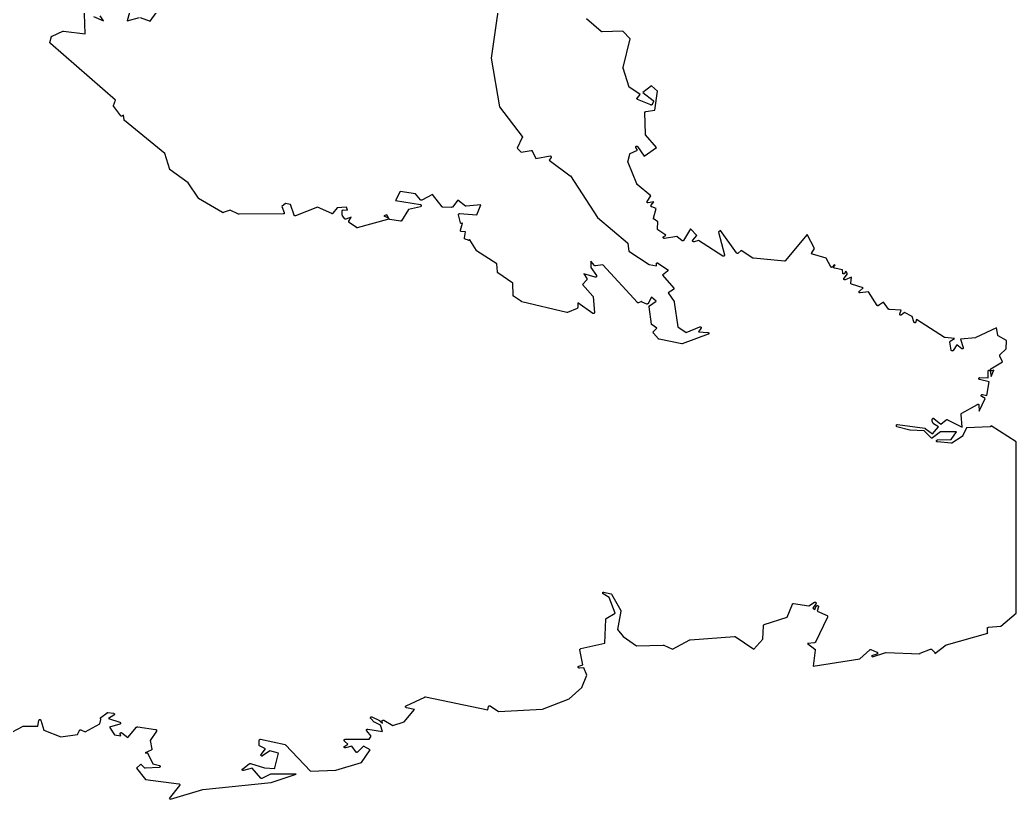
# Model space of a CAD drawing. Header units: metres. Extents: x 12 to 388, y 12 to 220.
# Drawn here: x 339.68 to 387.95, y 30.72 to 68.47 of the extents above; entities that cross this region are included whole.
import ezdxf

# ---------------------------------------------------------------- set-up
doc = ezdxf.new("R2010")
doc.units = ezdxf.units.M

msp = doc.modelspace()

# ---------------------------------------------------------------- linework, layer by layer
for points in [[(363.1, 70.69), (362.52, 66.62), (362.92, 64.26), (364.02, 62.82), (364.02, 62.81), (364.03, 62.81), (364.03, 62.8), (364.03, 62.79), (364.03, 62.78), (364.03, 62.77), (364.02, 62.77), (363.78, 62.25), (363.97, 62.06), (364.46, 62.15), (364.47, 62.15), (364.48, 62.15), (364.49, 62.15), (364.49, 62.14), (364.5, 62.14), (364.5, 62.13), (364.51, 62.13), (364.51, 62.12), (364.68, 61.75), (365.37, 61.88), (365.38, 61.88), (365.39, 61.88), (365.39, 61.87), (365.4, 61.87), (365.41, 61.86), (365.42, 61.86), (365.42, 61.85), (365.42, 61.84), (365.42, 61.83), (365.43, 61.83), (365.43, 61.82), (365.42, 61.81), (365.42, 61.8), (365.33, 61.68), (366.34, 60.92), (366.35, 60.92), (366.35, 60.91), (366.36, 60.91), (367.67, 58.9), (369.12, 57.67), (369.13, 57.67), (369.13, 57.66), (369.14, 57.66), (369.14, 57.65), (369.14, 57.64), (369.18, 57.26), (370.18, 56.62), (370.53, 56.55), (370.52, 56.65), (370.52, 56.66), (370.53, 56.66), (370.53, 56.67), (370.53, 56.68), (370.54, 56.68), (370.54, 56.69), (370.55, 56.69), (370.55, 56.7), (370.56, 56.7), (370.57, 56.7), (370.58, 56.7), (370.59, 56.7), (370.59, 56.69), (370.6, 56.69), (371.06, 56.38), (371.07, 56.37), (371.07, 56.36), (371.08, 56.36), (371.08, 56.35), (371.08, 56.34), (371.08, 56.33), (371.08, 56.32), (371.07, 56.32), (371.07, 56.31), (371.06, 56.31), (371.06, 56.3), (370.82, 56.11), (371.36, 55.48), (371.36, 55.47), (371.37, 55.46), (371.37, 55.45), (371.37, 55.44), (371.37, 55.43), (371.36, 55.43), (371.36, 55.42), (371.35, 55.41), (371.1, 55.25), (371.38, 54.83), (371.38, 54.82), (371.38, 54.81), (371.39, 54.8), (371.56, 53.6), (371.96, 53.33), (372.62, 53.6), (372.63, 53.6), (372.64, 53.6), (372.65, 53.6), (372.66, 53.6), (372.67, 53.6), (372.67, 53.59), (372.68, 53.59), (372.68, 53.58), (372.69, 53.58), (372.69, 53.57), (372.69, 53.56), (372.69, 53.55), (372.69, 53.54), (372.69, 53.53), (372.68, 53.52), (372.56, 53.35), (373.01, 53.33), (373.02, 53.33), (373.03, 53.33), (373.04, 53.33), (373.04, 53.32), (373.05, 53.32), (373.05, 53.31), (373.06, 53.31), (373.06, 53.3), (373.06, 53.29), (373.06, 53.28), (373.06, 53.27), (373.06, 53.26), (373.05, 53.25), (373.04, 53.24), (373.03, 53.24), (371.77, 52.78), (371.76, 52.78), (371.75, 52.78), (370.65, 53), (370.65, 53.01), (370.64, 53.01), (370.63, 53.01), (370.63, 53.02), (370.62, 53.02), (370.38, 53.3), (370.38, 53.31), (370.37, 53.32), (370.37, 53.33), (370.37, 53.34), (370.37, 53.35), (370.37, 53.36), (370.38, 53.36), (370.38, 53.37), (370.55, 53.53), (370.31, 53.7), (370.3, 53.7), (370.3, 53.71), (370.3, 53.72), (370.29, 53.72), (370.29, 53.73), (370.17, 54.57), (370.17, 54.58), (370.17, 54.59), (370.18, 54.6), (370.18, 54.61), (370.19, 54.61), (370.51, 54.85), (370.28, 55.04), (370.12, 54.73), (370.12, 54.72), (370.11, 54.72), (370.11, 54.71), (370.1, 54.71), (370.1, 54.7), (370.09, 54.7), (370.08, 54.7), (370.07, 54.7), (370.06, 54.7), (369.83, 54.8), (369.82, 54.8), (369.82, 54.81), (369.81, 54.81), (369.81, 54.82), (369.8, 54.83), (369.66, 54.77), (369.65, 54.76), (369.64, 54.76), (369.63, 54.76), (369.62, 54.76), (369.62, 54.77), (369.61, 54.77), (369.6, 54.78), (367.92, 56.6), (367.57, 56.55), (367.56, 56.55), (367.55, 56.55), (367.54, 56.55), (367.53, 56.56), (367.52, 56.57), (367.35, 56.78), (367.34, 56.47), (367.62, 56.08), (367.62, 56.07), (367.62, 56.06), (367.62, 56.05), (367.62, 56.04), (367.62, 56.03), (367.62, 56.02), (367.61, 56.02), (367.61, 56.01), (367.6, 56.01), (367.6, 56), (367.59, 56), (367.58, 56), (367.57, 56), (367.56, 56), (367.01, 56.16), (367.15, 55.94), (367.16, 55.93), (367.16, 55.92), (367.16, 55.91), (367.16, 55.9), (367.16, 55.89), (367.15, 55.89), (367.15, 55.88), (366.94, 55.65), (367.45, 55.08), (367.45, 55.07), (367.46, 55.07), (367.46, 55.06), (367.46, 55.05), (367.52, 54.29), (367.52, 54.28), (367.52, 54.27), (367.51, 54.26), (367.51, 54.25), (367.5, 54.25), (367.49, 54.25), (367.49, 54.24), (367.48, 54.24), (367.47, 54.24), (367.46, 54.24), (367.45, 54.24), (367.45, 54.25), (367.44, 54.25), (366.72, 54.76), (366.71, 54.54), (366.71, 54.53), (366.7, 54.52), (366.7, 54.51), (366.69, 54.5), (366.68, 54.5), (366.68, 54.49), (366.21, 54.3), (366.2, 54.3), (366.19, 54.29), (366.18, 54.29), (366.18, 54.3), (364, 54.81), (363.99, 54.81), (363.99, 54.82), (363.98, 54.82), (363.6, 55.08), (363.6, 55.09), (363.59, 55.09), (363.59, 55.1), (363.59, 55.11), (363.58, 55.11), (363.58, 55.12), (363.57, 55.71), (362.84, 56.22), (362.84, 56.23), (362.83, 56.23), (362.83, 56.24), (362.83, 56.25), (362.82, 56.26), (362.8, 56.65), (361.81, 57.28), (361.81, 57.29), (361.8, 57.29), (361.8, 57.3), (361.48, 57.82), (361.47, 57.81), (361.46, 57.8), (361.45, 57.8), (361.45, 57.79), (361.44, 57.79), (361.43, 57.79), (361.42, 57.79), (361.42, 57.8), (361.25, 57.85), (361.25, 57.86), (361.24, 57.86), (361.23, 57.87), (361.23, 57.88), (361.22, 57.88), (361.22, 57.89), (361.22, 57.9), (361.22, 57.91), (361.28, 58.2), (361.07, 58.22), (361.06, 58.22), (361.05, 58.22), (361.04, 58.23), (361.03, 58.24), (361.03, 58.25), (361.03, 58.26), (361.03, 58.27), (361.03, 58.28), (361.13, 58.63), (361.11, 58.62), (361.1, 58.61), (361.09, 58.61), (361.09, 58.6), (361.08, 58.6), (361.07, 58.6), (361.06, 58.6), (361.06, 58.61), (361.05, 58.61), (361.04, 58.61), (361.04, 58.62), (361.03, 58.62), (361.03, 58.63), (361.03, 58.64), (360.94, 59.03), (360.94, 59.04), (360.94, 59.05), (360.94, 59.06), (360.95, 59.07), (360.95, 59.08), (360.96, 59.08), (360.97, 59.09), (360.98, 59.09), (360.99, 59.09), (361.82, 59.02), (362.01, 59.51), (361.31, 59.44), (361.3, 59.44), (361.29, 59.44), (361.29, 59.45), (361.28, 59.45), (361.27, 59.45), (360.9, 59.73), (360.64, 59.4), (360.63, 59.4), (360.63, 59.39), (360.62, 59.39), (360.61, 59.39), (360.61, 59.38), (360.6, 59.38), (360.18, 59.39), (360.17, 59.4), (360.16, 59.4), (360.15, 59.41), (359.68, 60.01), (359.16, 59.74), (359.15, 59.74), (359.15, 59.73), (359.14, 59.73), (359.13, 59.73), (359.12, 59.73), (359.12, 59.74), (359.11, 59.74), (359.1, 59.74), (359.1, 59.75), (358.85, 60.04), (358.11, 60.15), (357.89, 59.72), (359.09, 59.52), (359.1, 59.52), (359.11, 59.51), (359.12, 59.51), (359.12, 59.5), (359.13, 59.49), (359.13, 59.48), (359.13, 59.47), (359.13, 59.46), (359.13, 59.45), (359.12, 59.45), (359.12, 59.44), (359.11, 59.43), (359.1, 59.43), (359.1, 59.42), (359.09, 59.42), (358.51, 59.28), (358.17, 58.74), (358.16, 58.73), (358.15, 58.72), (358.14, 58.72), (358.13, 58.72), (358.12, 58.72), (357.61, 58.8), (357.6, 58.8), (357.59, 58.8), (357.59, 58.81), (357.58, 58.81), (357.58, 58.82), (357.57, 58.82), (357.46, 59.03), (357.32, 58.98), (357.5, 58.89), (357.51, 58.88), (357.52, 58.87), (357.52, 58.86), (357.52, 58.85), (357.53, 58.85), (357.53, 58.84), (357.52, 58.84), (357.52, 58.83), (357.52, 58.82), (357.51, 58.81), (357.51, 58.8), (357.5, 58.8), (357.49, 58.8), (356.03, 58.4), (356.02, 58.4), (356.01, 58.4), (356, 58.4), (355.99, 58.4), (355.99, 58.41), (355.64, 58.65), (355.63, 58.65), (355.63, 58.66), (355.62, 58.67), (355.62, 58.68), (355.61, 58.69), (355.62, 58.7), (355.62, 58.71), (355.62, 58.72), (355.73, 58.92), (355.48, 58.82), (355.48, 58.81), (355.47, 58.81), (355.46, 58.81), (355.45, 58.81), (355.44, 58.82), (355.43, 58.82), (355.43, 58.83), (355.42, 58.83), (355.31, 58.98), (355.31, 58.99), (355.31, 59), (355.3, 59.01), (355.3, 59.2), (355.3, 59.21), (355.3, 59.22), (355.3, 59.23), (355.31, 59.24), (355.32, 59.25), (355.33, 59.25), (355.33, 59.26), (355.34, 59.26), (355.35, 59.26), (355.55, 59.25), (355.51, 59.4), (355.06, 59.36), (354.85, 59.1), (354.84, 59.1), (354.84, 59.09), (354.83, 59.09), (354.83, 59.08), (354.82, 59.08), (354.81, 59.08), (354.8, 59.08), (354.79, 59.08), (354.79, 59.09), (354.1, 59.4), (353.03, 58.98), (353.02, 58.98), (353.01, 58.98), (353, 58.98), (352.99, 58.98), (352.99, 58.99), (352.98, 58.99), (352.98, 59), (352.97, 59), (352.97, 59.01), (352.79, 59.52), (352.55, 59.58), (352.37, 59.43), (352.49, 59.14), (352.49, 59.13), (352.49, 59.12), (352.49, 59.11), (352.49, 59.1), (352.49, 59.09), (352.48, 59.08), (352.47, 59.08), (352.47, 59.07), (352.46, 59.07), (352.45, 59.07), (352.44, 59.07), (350.3, 59.06), (350.29, 59.06), (350.28, 59.06), (349.87, 59.25), (349.54, 59.14), (349.54, 59.13), (349.53, 59.13), (349.52, 59.13), (349.51, 59.14), (349.5, 59.14), (348.34, 59.81), (348.34, 59.82), (348.33, 59.82), (348.33, 59.83), (347.84, 60.57), (346.97, 61.2), (346.96, 61.2), (346.96, 61.21), (346.95, 61.21), (346.95, 61.22), (346.95, 61.23), (346.7, 61.99), (344.75, 63.59), (344.75, 63.6), (344.74, 63.6), (344.74, 63.61), (344.74, 63.62), (344.73, 63.63), (344.7, 63.86), (344.64, 63.81), (344.63, 63.81), (344.63, 63.8), (344.62, 63.8), (344.61, 63.8), (344.6, 63.8), (344.59, 63.8), (344.58, 63.81), (344.57, 63.81), (344.57, 63.82), (344.23, 64.28), (344.22, 64.28), (344.22, 64.29), (344.22, 64.3), (344.22, 64.31), (344.22, 64.32), (344.31, 64.58), (341.16, 67.33), (341.15, 67.34), (341.15, 67.35), (341.14, 67.36), (341.14, 67.37), (341.14, 67.38), (341.21, 67.66), (341.21, 67.67), (341.22, 67.68), (341.23, 67.69), (341.24, 67.69), (341.76, 67.92), (341.77, 67.92), (341.78, 67.92), (341.79, 67.92), (342.85, 67.8), (342.79, 69.25)], [(345.51, 68.58), (345.99, 68.41), (346.79, 69.52)], [(343.25, 68.63), (343.73, 68.42), (343.57, 68.66)], [(344.99, 68.83), (344.88, 68.42), (345.48, 68.58)], [(339.05, 33.84), (339.84, 34.26), (339.85, 34.26), (339.86, 34.26), (340.55, 34.25), (340.6, 34.53), (340.61, 34.54), (340.61, 34.55), (340.62, 34.56), (340.63, 34.57), (340.64, 34.57), (340.65, 34.58), (340.66, 34.58), (340.66, 34.57), (340.67, 34.57), (340.68, 34.57), (340.69, 34.56), (340.7, 34.55), (340.7, 34.54), (340.84, 34.06), (341.66, 33.74), (342.47, 33.85), (342.57, 34.05), (342.57, 34.06), (342.58, 34.06), (342.58, 34.07), (342.59, 34.07), (342.59, 34.08), (342.6, 34.08), (342.61, 34.08), (342.62, 34.08), (342.63, 34.08), (342.64, 34.08), (342.85, 33.98), (343.56, 34.37), (343.6, 34.58), (343.6, 34.59), (343.6, 34.6), (343.59, 34.6), (343.59, 34.61), (343.59, 34.62), (343.59, 34.63), (343.59, 34.64), (343.59, 34.65), (343.6, 34.66), (343.61, 34.67), (343.91, 34.9), (343.92, 34.91), (343.93, 34.91), (343.94, 34.91), (344.22, 34.88), (344.23, 34.87), (344.24, 34.87), (344.25, 34.86), (344.25, 34.85), (344.26, 34.85), (344.26, 34.84), (344.26, 34.83), (344.26, 34.82), (344.26, 34.81), (344.25, 34.8), (344.25, 34.79), (344.24, 34.79), (343.98, 34.62), (344.53, 34.45), (344.53, 34.44), (344.54, 34.44), (344.55, 34.43), (344.56, 34.42), (344.56, 34.41), (344.56, 34.4), (344.56, 34.39), (344.56, 34.38), (344.56, 34.37), (344.55, 34.37), (344.55, 34.36), (344.54, 34.36), (344.54, 34.35), (344.53, 34.35), (344.03, 34.21), (344.27, 33.83), (344.58, 33.78), (344.54, 33.87), (344.54, 33.88), (344.54, 33.89), (344.54, 33.9), (344.55, 33.91), (344.55, 33.92), (344.56, 33.92), (344.56, 33.93), (344.57, 33.93), (344.58, 33.94), (344.59, 33.94), (344.6, 33.94), (344.61, 33.93), (344.62, 33.93), (344.92, 33.71), (345.34, 34.21), (345.35, 34.21), (345.35, 34.22), (345.36, 34.22), (345.37, 34.22), (345.38, 34.22), (345.39, 34.22), (346.26, 34.09), (346.27, 34.09), (346.28, 34.09), (346.28, 34.08), (346.29, 34.08), (346.29, 34.07), (346.3, 34.07), (346.3, 34.06), (346.31, 34.05), (346.31, 34.04), (346.31, 34.03), (346.3, 34.03), (346.3, 34.02), (346.3, 34.01), (346, 33.56), (346.07, 33.14), (346.07, 33.13), (346.07, 33.12), (346.07, 33.11), (346.06, 33.1), (346.05, 33.09), (346.04, 33.09), (345.76, 32.96), (345.84, 32.96), (345.85, 32.96), (345.86, 32.96), (345.87, 32.95), (345.88, 32.94), (345.89, 32.93), (346.13, 32.43), (346.44, 32.35), (346.45, 32.34), (346.46, 32.34), (346.47, 32.33), (346.47, 32.32), (346.48, 32.32), (346.48, 32.31), (346.48, 32.3), (346.48, 32.29), (346.48, 32.28), (346.47, 32.28), (346.47, 32.27), (346.46, 32.26), (346.45, 32.26), (346.45, 32.25), (346.44, 32.25), (346.43, 32.25), (345.77, 32.21), (345.76, 32.21), (345.75, 32.21), (345.74, 32.21), (345.73, 32.21), (345.73, 32.22), (345.54, 32.41), (345.34, 32.21), (345.77, 31.67), (347.39, 31.46), (347.4, 31.46), (347.41, 31.45), (347.42, 31.45), (347.42, 31.44), (347.43, 31.43), (347.43, 31.42), (347.43, 31.41), (347.43, 31.4), (347.43, 31.39), (347.42, 31.38), (346.91, 30.75), (346.98, 30.72), (348.54, 31.18), (348.54, 31.19), (348.55, 31.19), (351.86, 31.53), (353.07, 31.92), (351.82, 31.93), (351.41, 31.72), (351.4, 31.72), (351.39, 31.72), (351.38, 31.72), (351.37, 31.72), (351.36, 31.72), (351.35, 31.73), (350.93, 32.22), (350.52, 32.1), (350.51, 32.1), (350.5, 32.1), (350.49, 32.1), (350.48, 32.11), (350.47, 32.11), (350.47, 32.12), (350.46, 32.13), (350.46, 32.14), (350.46, 32.15), (350.46, 32.16), (350.46, 32.17), (350.47, 32.17), (350.47, 32.18), (350.48, 32.18), (350.48, 32.19), (350.8, 32.43), (350.81, 32.43), (350.81, 32.44), (350.82, 32.44), (350.83, 32.44), (350.84, 32.44), (350.85, 32.44), (351.53, 32.23), (352.04, 32.2), (352.04, 32.21), (352.04, 32.22), (352.04, 32.23), (352.04, 32.24), (352.22, 32.94), (351.8, 33.05), (351.44, 32.81), (351.43, 32.8), (351.42, 32.8), (351.41, 32.8), (351.4, 32.8), (351.39, 32.81), (351.38, 32.81), (351.38, 32.82), (351.37, 32.82), (351.37, 32.83), (351.37, 32.84), (351.36, 32.84), (351.36, 32.85), (351.36, 32.86), (351.37, 32.86), (351.37, 32.87), (351.37, 32.88), (351.59, 33.16), (351.3, 33.3), (351.29, 33.3), (351.29, 33.31), (351.28, 33.32), (351.28, 33.33), (351.28, 33.34), (351.28, 33.57), (351.28, 33.58), (351.29, 33.58), (351.29, 33.59), (351.29, 33.6), (351.3, 33.6), (351.3, 33.61), (351.31, 33.61), (351.32, 33.62), (351.33, 33.62), (351.34, 33.62), (352.54, 33.36), (352.54, 33.35), (352.55, 33.35), (352.56, 33.35), (352.56, 33.34), (353.76, 32.07), (354.99, 32.12), (356.23, 32.5), (356.65, 33.1), (356.33, 33.28), (356.04, 33), (356.04, 32.99), (356.03, 32.99), (356.03, 32.98), (356.02, 32.98), (356.01, 32.98), (356, 32.98), (355.99, 32.98), (355.99, 32.99), (355.98, 32.99), (355.97, 32.99), (355.97, 33), (355.76, 33.28), (355.46, 33.2), (355.45, 33.2), (355.44, 33.2), (355.43, 33.2), (355.42, 33.2), (355.42, 33.21), (355.41, 33.21), (355.41, 33.22), (355.4, 33.22), (355.4, 33.23), (355.4, 33.24), (355.4, 33.25), (355.4, 33.26), (355.4, 33.27), (355.41, 33.27), (355.41, 33.28), (355.42, 33.28), (355.42, 33.29), (355.58, 33.38), (355.41, 33.53), (355.4, 33.54), (355.4, 33.55), (355.39, 33.55), (355.39, 33.56), (355.39, 33.57), (355.39, 33.58), (355.4, 33.59), (355.4, 33.6), (355.41, 33.6), (355.41, 33.61), (355.42, 33.61), (355.43, 33.62), (355.44, 33.62), (356.6, 33.63), (356.71, 33.76), (356.49, 34.03), (356.49, 34.04), (356.48, 34.04), (356.48, 34.05), (356.48, 34.06), (356.48, 34.07), (356.48, 34.08), (356.48, 34.09), (356.49, 34.09), (356.49, 34.1), (356.5, 34.1), (356.5, 34.11), (356.51, 34.11), (356.52, 34.11), (356.53, 34.11), (356.54, 34.11), (357.26, 34), (357.16, 34.3), (356.86, 34.44), (356.86, 34.45), (356.85, 34.45), (356.68, 34.62), (356.67, 34.62), (356.67, 34.63), (356.67, 34.64), (356.67, 34.65), (356.67, 34.66), (356.67, 34.67), (356.67, 34.68), (356.68, 34.68), (356.68, 34.69), (356.69, 34.69), (356.69, 34.7), (356.7, 34.7), (356.71, 34.7), (356.72, 34.7), (356.73, 34.7), (356.74, 34.7), (357.11, 34.52), (357.12, 34.52), (357.13, 34.51), (357.26, 34.39), (357.24, 34.48), (357.24, 34.49), (357.24, 34.5), (357.24, 34.51), (357.24, 34.52), (357.25, 34.52), (357.25, 34.53), (357.26, 34.53), (357.26, 34.54), (357.27, 34.54), (357.28, 34.54), (357.29, 34.54), (357.3, 34.54), (357.31, 34.54), (357.75, 34.28), (358.3, 34.46), (358.81, 35.06), (358.41, 35.14), (358.4, 35.15), (358.39, 35.15), (358.39, 35.16), (358.38, 35.16), (358.38, 35.17), (358.37, 35.18), (358.37, 35.19), (358.37, 35.2), (358.38, 35.21), (358.38, 35.22), (358.39, 35.23), (358.4, 35.24), (359.3, 35.66), (359.31, 35.67), (359.32, 35.67), (359.33, 35.67), (362.35, 35.05), (362.39, 35.2), (362.4, 35.21), (362.4, 35.22), (362.41, 35.23), (362.42, 35.24), (362.43, 35.24), (362.44, 35.24), (362.45, 35.24), (362.46, 35.24), (362.47, 35.24), (362.47, 35.23), (362.88, 34.96), (365, 35.08), (366.29, 35.57), (366.91, 36.13), (367.16, 36.72), (367.01, 37.08), (366.79, 37.07), (366.78, 37.07), (366.77, 37.07), (366.76, 37.07), (366.76, 37.08), (366.75, 37.08), (366.75, 37.09), (366.74, 37.09), (366.74, 37.1), (366.74, 37.11), (366.74, 37.12), (366.74, 37.13), (366.74, 37.14), (366.75, 37.15), (366.75, 37.16), (366.76, 37.16), (366.77, 37.16), (366.96, 37.23), (366.82, 37.95), (366.82, 37.96), (366.82, 37.97), (366.82, 37.98), (366.83, 37.98), (366.83, 37.99), (366.84, 38), (366.85, 38), (366.86, 38.01), (368.03, 38.27), (368.07, 39.43), (368.07, 39.44), (368.07, 39.45), (368.08, 39.45), (368.08, 39.46), (368.09, 39.46), (368.09, 39.47), (368.53, 39.72), (368.23, 40.49), (367.94, 40.66), (367.93, 40.67), (367.92, 40.68), (367.92, 40.69), (367.92, 40.7), (367.92, 40.71), (367.92, 40.72), (367.93, 40.72), (367.93, 40.73), (367.93, 40.74), (367.94, 40.74), (367.95, 40.74), (367.95, 40.75), (367.96, 40.75), (367.97, 40.75), (367.98, 40.75), (368.31, 40.67), (368.32, 40.67), (368.33, 40.66), (368.34, 40.65), (368.8, 39.86), (368.8, 39.85), (368.8, 39.84), (368.81, 39.83), (368.8, 39.83), (368.8, 39.82), (368.64, 38.94), (368.92, 38.59), (369.56, 38.14), (370.85, 38.18), (370.86, 38.18), (370.87, 38.18), (370.88, 38.18), (371.31, 37.99), (372.14, 38.44), (372.15, 38.44), (372.16, 38.44), (374.31, 38.6), (374.32, 38.6), (374.33, 38.6), (374.34, 38.6), (375.25, 37.99), (375.68, 38.47), (375.72, 39.12), (375.72, 39.13), (375.72, 39.14), (375.73, 39.15), (375.73, 39.16), (375.74, 39.16), (375.75, 39.16), (375.75, 39.17), (376.86, 39.53), (377.12, 40.17), (377.12, 40.18), (377.13, 40.18), (377.13, 40.19), (377.14, 40.19), (377.14, 40.2), (377.15, 40.2), (377.16, 40.2), (377.17, 40.2), (377.91, 40.09), (378.18, 40.26), (378.19, 40.26), (378.2, 40.26), (378.21, 40.26), (378.22, 40.26), (378.23, 40.26), (378.24, 40.25), (378.25, 40.25), (378.25, 40.24), (378.25, 40.23), (378.26, 40.23), (378.26, 40.22), (378.26, 40.21), (378.26, 40.2), (378.25, 40.19), (378.25, 40.18), (378.1, 39.97), (378.2, 39.91), (378.27, 40.07), (378.27, 40.08), (378.28, 40.08), (378.28, 40.09), (378.29, 40.09), (378.29, 40.1), (378.3, 40.1), (378.31, 40.1), (378.32, 40.1), (378.33, 40.1), (378.34, 40.1), (378.34, 40.09), (378.35, 40.09), (378.35, 40.08), (378.36, 40.08), (378.36, 40.07), (378.36, 40.06), (378.37, 40.06), (378.37, 40.05), (378.37, 40.04), (378.32, 39.82), (378.79, 39.61), (378.79, 39.6), (378.8, 39.6), (378.8, 39.59), (378.81, 39.59), (378.81, 39.58), (378.81, 39.57), (378.82, 39.57), (378.82, 39.56), (378.82, 39.55), (378.81, 39.54), (378.23, 38.32), (378.23, 38.31), (378.22, 38.31), (378.22, 38.3), (378.21, 38.3), (378.2, 38.3), (378.19, 38.29), (377.85, 38.26), (378.2, 37.99), (378.21, 37.99), (378.21, 37.98), (378.22, 37.98), (378.22, 37.97), (378.22, 37.96), (378.22, 37.95), (378.22, 37.94), (378.12, 37.16), (380.38, 37.51), (380.86, 37.95), (380.87, 37.95), (380.88, 37.96), (380.89, 37.96), (380.9, 37.96), (380.91, 37.96), (381.21, 37.84), (381.22, 37.83), (381.23, 37.82), (381.24, 37.81), (381.24, 37.8), (381.24, 37.79), (381.24, 37.78), (381.24, 37.77), (381.23, 37.77), (381.23, 37.76), (381.22, 37.75), (381.21, 37.75), (381.2, 37.74), (380.95, 37.66), (381, 37.61), (381.64, 37.82), (381.65, 37.82), (381.66, 37.82), (383.28, 37.75), (383.28, 37.76), (383.29, 37.77), (383.29, 37.78), (383.3, 37.78), (383.3, 37.79), (383.31, 37.79), (383.8, 37.99), (383.81, 37.99), (383.82, 37.99), (383.83, 37.99), (383.84, 37.99), (383.84, 37.98), (383.85, 37.98), (384.01, 37.82), (384.01, 37.81), (384.02, 37.81), (384.02, 37.8), (384.02, 37.79), (384.02, 37.78), (384.56, 38.19), (384.56, 38.2), (384.57, 38.2), (384.58, 38.2), (386.58, 38.76), (386.57, 38.77), (386.56, 38.78), (386.56, 38.79), (386.56, 38.8), (386.56, 38.81), (386.56, 39), (386.57, 39), (386.57, 39.01), (386.57, 39.02), (386.57, 39.03), (386.58, 39.03), (386.58, 39.04), (386.59, 39.04), (386.6, 39.04), (386.61, 39.05), (387.21, 39.1), (387.95, 39.72), (387.95, 48.02), (386.74, 48.8), (386.74, 48.79), (386.74, 48.78), (386.73, 48.78), (386.72, 48.77), (386.71, 48.77), (386.71, 48.76), (386.7, 48.76), (385.55, 48.71), (385.36, 48.31), (385.36, 48.3), (385.36, 48.29), (385.35, 48.29), (385.34, 48.28), (384.83, 47.97), (384.82, 47.97), (384.82, 47.96), (384.81, 47.96), (384.8, 47.96), (384.14, 48.02), (384.13, 48.02), (384.12, 48.02), (384.12, 48.03), (384.11, 48.03), (384.1, 48.04), (384.1, 48.05), (384.09, 48.05), (384.09, 48.06), (384.09, 48.07), (384.09, 48.08), (384.1, 48.09), (384.1, 48.1), (384.11, 48.1), (384.11, 48.11), (384.12, 48.11), (384.13, 48.12), (384.14, 48.12), (384.8, 48.14), (385.07, 48.51), (384.29, 48.52), (383.9, 48.22), (383.89, 48.21), (383.88, 48.21), (383.87, 48.21), (383.86, 48.21), (383.85, 48.21), (383.84, 48.22), (383.83, 48.22), (383.5, 48.56), (382.82, 48.59), (382.81, 48.59), (382.18, 48.76), (382.17, 48.77), (382.16, 48.77), (382.16, 48.78), (382.15, 48.78), (382.15, 48.79), (382.15, 48.8), (382.14, 48.81), (382.15, 48.82), (382.15, 48.83), (382.15, 48.84), (382.16, 48.84), (382.16, 48.85), (382.17, 48.85), (382.17, 48.86), (382.18, 48.86), (382.19, 48.86), (382.2, 48.86), (383.53, 48.69), (383.54, 48.69), (383.55, 48.69), (383.55, 48.68), (383.9, 48.42), (384.19, 48.76), (383.95, 48.9), (383.94, 48.91), (383.93, 48.91), (383.93, 48.92), (383.9, 49), (383.89, 49.01), (383.89, 49.02), (383.89, 49.12), (383.89, 49.13), (383.9, 49.14), (383.9, 49.15), (383.91, 49.15), (383.91, 49.16), (383.92, 49.16), (383.93, 49.17), (383.94, 49.17), (383.95, 49.17), (383.96, 49.17), (383.96, 49.16), (383.97, 49.16), (384.3, 48.88), (384.57, 49.1), (384.58, 49.1), (384.58, 49.11), (384.59, 49.11), (384.6, 49.11), (384.61, 49.11), (384.62, 49.1), (385.33, 48.74), (385.29, 49.36), (385.29, 49.37), (385.29, 49.38), (385.3, 49.39), (385.3, 49.4), (385.31, 49.4), (385.31, 49.41), (385.32, 49.41), (386.08, 49.84), (386.08, 49.85), (386.09, 49.85), (386.1, 49.85), (386.11, 49.85), (386.12, 49.85), (386.13, 49.85), (386.13, 49.84), (386.14, 49.84), (386.14, 49.83), (386.15, 49.83), (386.15, 49.82), (386.15, 49.81), (386.15, 49.8), (386.16, 49.52), (386.46, 50.13), (386.29, 50.23), (386.28, 50.23), (386.27, 50.24), (386.27, 50.25), (386.26, 50.25), (386.26, 50.26), (386.26, 50.27), (386.26, 50.28), (386.26, 50.29), (386.27, 50.3), (386.28, 50.31), (386.29, 50.32), (386.3, 50.32), (386.31, 50.32), (386.32, 50.32), (386.54, 50.27), (386.65, 50.94), (386.18, 51.04), (386.17, 51.04), (386.17, 51.05), (386.16, 51.05), (386.16, 51.06), (386.15, 51.06), (386.15, 51.07), (386.14, 51.08), (386.14, 51.09), (386.14, 51.1), (386.14, 51.11), (386.15, 51.11), (386.15, 51.12), (386.16, 51.13), (386.17, 51.13), (386.17, 51.14), (386.18, 51.14), (386.19, 51.14), (386.6, 51.13), (386.59, 51.45), (386.59, 51.46), (386.59, 51.47), (386.6, 51.47), (386.6, 51.48), (386.61, 51.49), (386.62, 51.49), (386.63, 51.5), (386.64, 51.5), (386.65, 51.5), (386.66, 51.5), (386.66, 51.49), (386.67, 51.49), (386.68, 51.48), (386.69, 51.47), (386.69, 51.46), (386.74, 51.2), (386.87, 51.5), (386.77, 51.47), (386.76, 51.47), (386.75, 51.47), (386.74, 51.47), (386.73, 51.48), (386.72, 51.48), (386.72, 51.49), (386.71, 51.49), (386.71, 51.5), (386.71, 51.51), (386.71, 51.52), (386.71, 51.53), (386.71, 51.54), (386.72, 51.55), (386.72, 51.56), (386.73, 51.56), (387.29, 51.91), (387.16, 52.18), (387.16, 52.19), (387.16, 52.2), (387.16, 52.21), (387.16, 52.22), (387.16, 52.23), (387.17, 52.23), (387.17, 52.24), (387.47, 52.54), (387.49, 52.93), (387.09, 53.17), (387.08, 53.17), (387.07, 53.18), (387.07, 53.19), (387.06, 53.19), (387.06, 53.2), (387, 53.55), (386, 53.08), (385.99, 53.07), (385.98, 53.07), (385.25, 53), (385.39, 52.6), (385.39, 52.59), (385.39, 52.58), (385.39, 52.57), (385.39, 52.56), (385.38, 52.55), (385.37, 52.54), (385.36, 52.54), (385.36, 52.53), (385.35, 52.53), (385.34, 52.53), (385.33, 52.53), (385.33, 52.54), (385.32, 52.54), (385.08, 52.72), (384.9, 52.45), (384.9, 52.44), (384.89, 52.44), (384.89, 52.43), (384.88, 52.43), (384.87, 52.43), (384.86, 52.42), (384.85, 52.42), (384.85, 52.43), (384.84, 52.43), (384.83, 52.43), (384.83, 52.44), (384.82, 52.44), (384.82, 52.45), (384.81, 52.45), (384.81, 52.46), (384.81, 52.47), (384.74, 52.85), (384.74, 52.86), (384.74, 52.87), (384.74, 52.88), (384.75, 52.88), (384.75, 52.89), (384.75, 52.9), (384.76, 52.9), (384.76, 52.91), (384.97, 53.03), (384.51, 53.09), (384.5, 53.09), (384.49, 53.09), (383.13, 53.96), (383.1, 53.84), (383.09, 53.83), (383.09, 53.82), (383.08, 53.82), (383.08, 53.81), (383.07, 53.81), (383.06, 53.8), (383.05, 53.8), (383.04, 53.8), (383.03, 53.8), (383.03, 53.81), (383.02, 53.81), (383.01, 53.82), (383, 53.83), (383, 53.84), (382.92, 54.1), (382.54, 54.29), (382.39, 54.17), (382.38, 54.17), (382.38, 54.16), (382.37, 54.16), (382.36, 54.16), (382.35, 54.16), (382.34, 54.16), (382.34, 54.17), (382.33, 54.17), (382.32, 54.18), (382.32, 54.19), (382.31, 54.19), (382.31, 54.2), (382.31, 54.21), (382.31, 54.22), (382.31, 54.23), (382.38, 54.41), (381.81, 54.44), (381.8, 54.44), (381.79, 54.44), (381.79, 54.45), (381.78, 54.45), (381.77, 54.46), (381.52, 54.79), (381.29, 54.63), (381.28, 54.63), (381.28, 54.62), (381.27, 54.62), (381.26, 54.62), (381.25, 54.62), (381.24, 54.62), (381.23, 54.63), (381.22, 54.64), (380.8, 55.3), (380.4, 55.24), (380.39, 55.24), (380.38, 55.24), (380.37, 55.24), (380.36, 55.25), (380.35, 55.25), (380.35, 55.26), (380.35, 55.27), (380.34, 55.27), (380.34, 55.28), (380.34, 55.29), (380.34, 55.3), (380.35, 55.31), (380.35, 55.32), (380.36, 55.32), (380.54, 55.49), (379.98, 55.66), (379.97, 55.67), (379.96, 55.68), (379.95, 55.69), (379.95, 55.7), (379.95, 55.71), (379.95, 55.72), (379.98, 56.01), (379.67, 55.88), (379.67, 55.87), (379.66, 55.87), (379.65, 55.87), (379.64, 55.87), (379.64, 55.88), (379.63, 55.88), (379.62, 55.88), (379.62, 55.89), (379.61, 55.89), (379.61, 55.9), (379.61, 55.91), (379.6, 55.92), (379.6, 55.93), (379.61, 55.93), (379.61, 55.94), (379.61, 55.95), (379.62, 55.95), (379.79, 56.16), (379.7, 56.29), (379.64, 56.18), (379.64, 56.17), (379.63, 56.17), (379.63, 56.16), (379.62, 56.16), (379.61, 56.16), (379.6, 56.16), (379.59, 56.16), (379.58, 56.16), (379.57, 56.16), (379.57, 56.17), (379.56, 56.17), (379.56, 56.18), (379.55, 56.19), (379.55, 56.2), (379.54, 56.36), (379.15, 56.44), (379.14, 56.44), (379.13, 56.44), (379.13, 56.45), (379.12, 56.45), (379.12, 56.46), (379.11, 56.47), (379.11, 56.48), (379.11, 56.49), (379.11, 56.5), (379.11, 56.51), (379.12, 56.51), (379.12, 56.52), (379.18, 56.59), (379.13, 56.61), (379.13, 56.6), (379.05, 56.5), (379.05, 56.49), (379.04, 56.49), (379.03, 56.49), (379.03, 56.48), (379.02, 56.48), (379.01, 56.48), (379, 56.48), (379, 56.49), (378.99, 56.49), (378.98, 56.49), (378.98, 56.5), (378.97, 56.5), (378.97, 56.51), (378.75, 56.92), (378.08, 57.12), (378.07, 57.12), (378.06, 57.13), (378.05, 57.14), (378.05, 57.15), (378.05, 57.16), (378.04, 57.16), (378.04, 57.17), (378.05, 57.18), (378.05, 57.19), (378.19, 57.39), (377.82, 58.08), (376.77, 56.79), (376.76, 56.78), (376.75, 56.78), (376.74, 56.78), (376.73, 56.78), (375.22, 56.92), (375.21, 56.92), (375.2, 56.93), (374.63, 57.29), (374.48, 57.17), (374.47, 57.16), (374.46, 57.16), (374.45, 57.16), (374.44, 57.16), (374.43, 57.16), (374.42, 57.17), (374.41, 57.17), (374.41, 57.18), (373.63, 58.26), (373.54, 58.18), (373.82, 57.09), (373.82, 57.08), (373.82, 57.07), (373.82, 57.06), (373.81, 57.06), (373.81, 57.05), (373.81, 57.04), (373.8, 57.04), (373.8, 57.03), (373.79, 57.03), (373.78, 57.03), (373.78, 57.02), (373.77, 57.02), (373.76, 57.02), (373.75, 57.02), (373.75, 57.03), (373.74, 57.03), (372.57, 57.78), (372.35, 57.72), (372.34, 57.71), (372.33, 57.71), (372.32, 57.71), (372.32, 57.72), (372.31, 57.72), (372.3, 57.72), (372.3, 57.73), (372.29, 57.73), (372.29, 57.74), (372.28, 57.75), (372.28, 57.76), (372.28, 57.77), (372.28, 57.78), (372.29, 57.78), (372.29, 57.79), (372.29, 57.8), (372.49, 58.03), (372.18, 58.34), (371.84, 57.78), (371.83, 57.77), (371.82, 57.77), (371.82, 57.76), (371.81, 57.76), (371.8, 57.76), (371.79, 57.76), (371.78, 57.76), (371.78, 57.77), (371.77, 57.77), (371.52, 57.98), (371.51, 57.98), (370.91, 57.88), (370.9, 57.88), (370.89, 57.88), (370.88, 57.88), (370.88, 57.89), (370.87, 57.89), (370.86, 57.9), (370.86, 57.91), (370.85, 57.91), (370.85, 57.92), (370.85, 57.93), (370.85, 57.94), (370.85, 57.95), (370.86, 57.95), (370.86, 57.96), (370.86, 57.97), (370.87, 57.97), (370.88, 57.97), (370.98, 58.04), (370.59, 58.3), (370.59, 58.31), (370.58, 58.31), (370.58, 58.32), (370.58, 58.33), (370.57, 58.33), (370.57, 58.34), (370.57, 58.35), (370.6, 58.69), (370.41, 58.81), (370.4, 58.81), (370.39, 58.82), (370.39, 58.83), (370.39, 58.84), (370.38, 58.84), (370.38, 58.85), (370.38, 58.86), (370.51, 59.33), (370.3, 59.41), (370.29, 59.41), (370.29, 59.42), (370.28, 59.42), (370.27, 59.43), (370.27, 59.44), (370.27, 59.45), (370.26, 59.45), (370.26, 59.46), (370.27, 59.47), (370.27, 59.48), (370.27, 59.49), (370.4, 59.66), (370.13, 59.6), (370.12, 59.6), (370.11, 59.6), (370.1, 59.6), (370.09, 59.61), (370.08, 59.61), (370.08, 59.62), (370.08, 59.63), (370.07, 59.63), (370.07, 59.64), (370.07, 59.65), (370.07, 59.66), (370.08, 59.66), (370.08, 59.67), (370.25, 59.94), (369.59, 60.5), (369.58, 60.5), (369.58, 60.51), (369.58, 60.52), (369.15, 61.56), (369.14, 61.57), (369.14, 61.58), (369.14, 61.59), (369.24, 61.97), (369.24, 61.98), (369.25, 61.99), (369.26, 62), (369.6, 62.16), (369.53, 62.28), (369.53, 62.29), (369.52, 62.29), (369.52, 62.3), (369.52, 62.31), (369.52, 62.32), (369.52, 62.33), (369.53, 62.33), (369.53, 62.34), (369.54, 62.35), (369.55, 62.35), (369.55, 62.36), (369.56, 62.36), (369.57, 62.36), (369.58, 62.36), (369.59, 62.36), (369.59, 62.35), (369.6, 62.35), (369.61, 62.35), (369.61, 62.34), (369.93, 61.87), (370.52, 62.28), (370, 62.9), (369.99, 62.9), (369.99, 62.91), (369.99, 62.92), (369.99, 62.93), (369.97, 63.99), (369.97, 64), (369.97, 64.01), (369.98, 64.01), (369.98, 64.02), (369.99, 64.02), (369.99, 64.03), (370, 64.03), (370.01, 64.04), (370.45, 64.09), (370.57, 65.01), (370.29, 65.28), (369.86, 64.95), (370.36, 64.57), (370.37, 64.57), (370.37, 64.56), (370.38, 64.55), (370.38, 64.54), (370.38, 64.53), (370.38, 64.52), (370.38, 64.51), (370.31, 64.37), (370.31, 64.36), (370.3, 64.36), (370.3, 64.35), (370.29, 64.35), (370.28, 64.34), (370.27, 64.34), (370.26, 64.34), (370.25, 64.34), (370.25, 64.35), (369.61, 64.62), (369.6, 64.63), (369.59, 64.64), (369.59, 64.65), (369.58, 64.65), (369.58, 64.66), (369.58, 64.67), (369.58, 64.68), (369.59, 64.68), (369.59, 64.69), (369.59, 64.7), (369.6, 64.7), (369.74, 64.86), (369.23, 65.19), (369.22, 65.19), (369.22, 65.2), (369.22, 65.21), (369.21, 65.21), (368.91, 66.13), (368.9, 66.13), (368.9, 66.14), (368.9, 66.15), (368.91, 66.16), (369.26, 67.56), (368.89, 67.93), (367.89, 67.89), (367.88, 67.89), (367.87, 67.89), (367.86, 67.89), (367.86, 67.9), (367.85, 67.9), (367.13, 68.52)]]:
    msp.add_lwpolyline(points)

doc.saveas('drawing.dxf')
